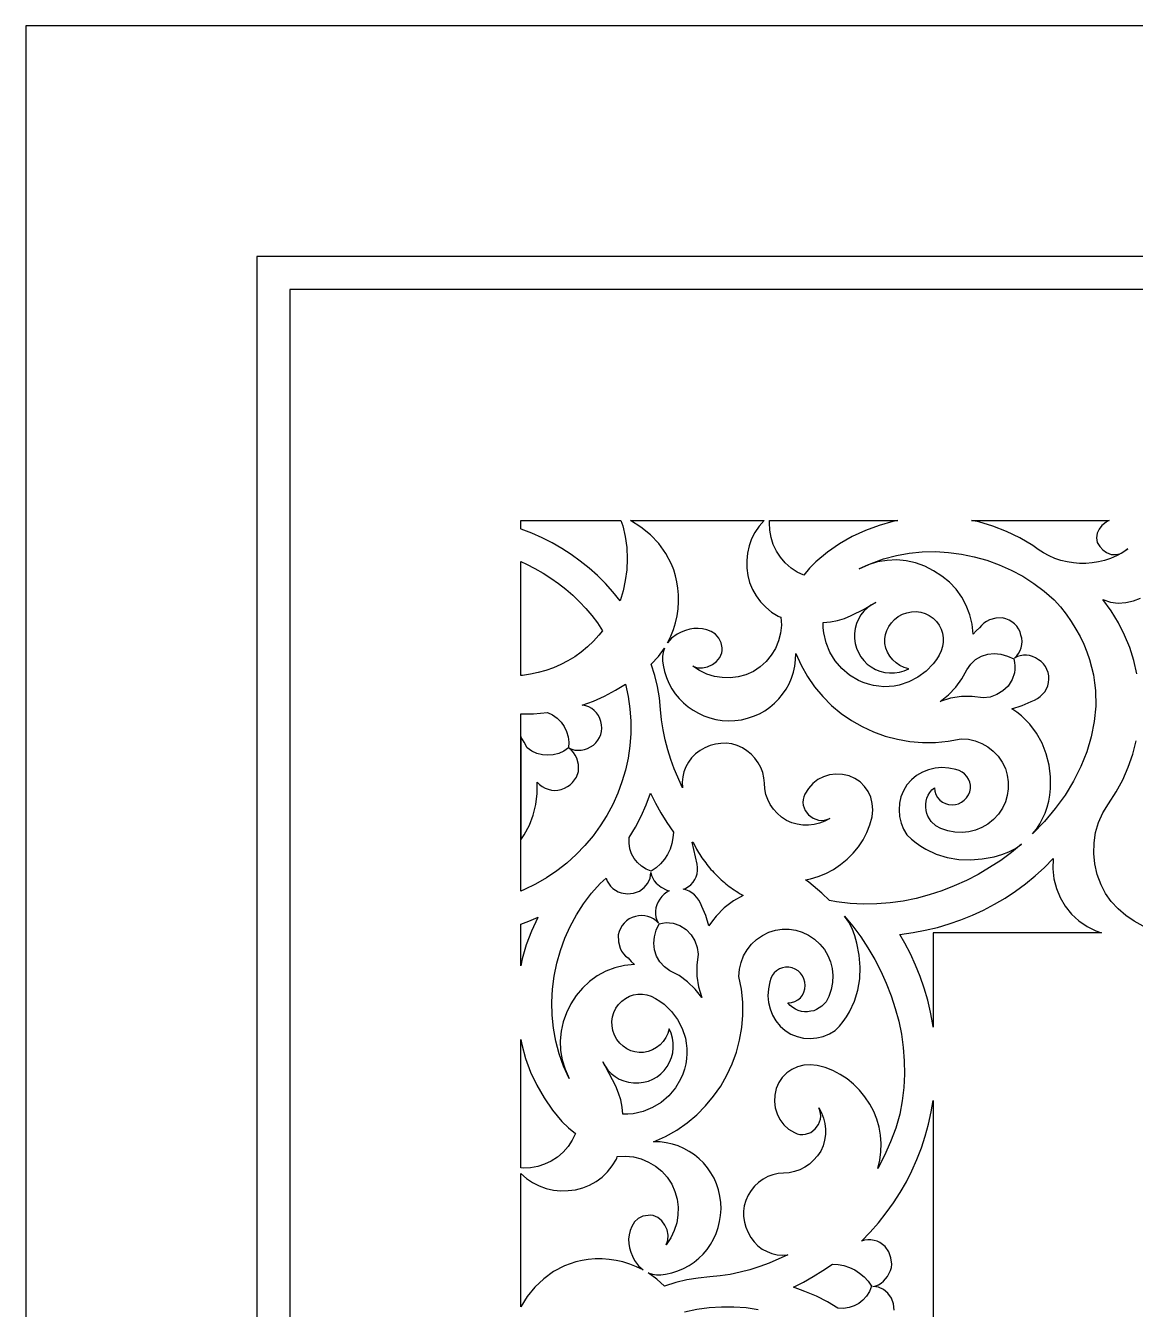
# Model space of a CAD drawing. Extents: x -1830 to 1830, y -1025 to 1025.
# Drawn here: x -1830 to -1158, y 247 to 1025 of the extents above; entities that cross this region are included whole.
import ezdxf

# ---------------------------------------------------------------- set-up
doc = ezdxf.new("R2010")
doc.units = 0
doc.layers.add('LAYER_1', color=18, linetype='CONTINUOUS')

msp = doc.modelspace()

# ---------------------------------------------------------------- linework, layer by layer
at = {"layer": 'LAYER_1'}
for points in [[(-1830, -1025), (1830, -1025), (1830, 1025), (-1830, 1025)], [(-1690, 885), (-1690, -885), (1690, -885), (1690, 885)], [(1670, 865), (-1670, 865), (-1670, -865), (1670, -865)], [(-1469.34, 725), (-1469.31, 725), (-1468.2, 721.78), (-1466.68, 715.23), (-1465.79, 708.55), (-1465.5, 701.83), (-1465.78, 695.17), (-1466.61, 688.64), (-1467.97, 682.35), (-1469.82, 676.38), (-1474.13, 681.72), (-1478.71, 686.8), (-1483.53, 691.62), (-1488.6, 696.17), (-1493.89, 700.43), (-1499.39, 704.41), (-1505.09, 708.1), (-1510.98, 711.49), (-1517.05, 714.57), (-1523.28, 717.34), (-1529.66, 719.79), (-1530, 719.89), (-1530, 725)], [(-1382.52, 725), (-1385.54, 721.57), (-1388.08, 717.81), (-1390.12, 713.8), (-1391.63, 709.58), (-1392.61, 705.2), (-1393.04, 700.72), (-1392.91, 696.19), (-1392.39, 691.71), (-1391.28, 687.38), (-1389.61, 683.24), (-1387.4, 679.34), (-1384.71, 675.72), (-1381.54, 672.43), (-1377.95, 669.52), (-1373.96, 667.03), (-1373.54, 666.75), (-1372.29, 666.48), (-1372.04, 661.54), (-1372.55, 656.67), (-1373.76, 651.97), (-1375.63, 647.49), (-1378.13, 643.33), (-1381.22, 639.55), (-1384.86, 636.23), (-1389, 633.46), (-1393.51, 631.53), (-1398.2, 630.26), (-1403, 629.67), (-1407.82, 629.75), (-1412.58, 630.49), (-1417.22, 631.91), (-1421.65, 634), (-1425.79, 636.76), (-1422.96, 635.75), (-1419.88, 635.63), (-1416.77, 636.3), (-1413.83, 637.65), (-1411.28, 639.58), (-1409.3, 641.98), (-1408.13, 644.74), (-1407.9, 646.23), (-1407.95, 647.77), (-1408.45, 650.94), (-1409.84, 653.75), (-1411.95, 656.05), (-1414.64, 657.67), (-1417.18, 658.71), (-1419.76, 659.34), (-1422.37, 659.6), (-1424.99, 659.51), (-1427.61, 659.08), (-1430.2, 658.34), (-1432.76, 657.32), (-1435.26, 656.02), (-1438.53, 653.67), (-1441.07, 650.85), (-1439.12, 654.81), (-1437.5, 658.88), (-1436.22, 663.03), (-1435.27, 667.23), (-1434.65, 671.47), (-1434.35, 675.71), (-1434.37, 679.92), (-1434.71, 684.08), (-1435.3, 687.85), (-1436.16, 691.52), (-1437.28, 695.09), (-1438.65, 698.54), (-1442.07, 705.07), (-1446.35, 711.04), (-1451.41, 716.4), (-1457.15, 721.07), (-1463.5, 725), (-1463.51, 725)], [(-1304.45, 724.41), (-1312.86, 722.05), (-1321.07, 719), (-1329.05, 715.28), (-1336.75, 710.87), (-1344.11, 705.79), (-1351.11, 700.04), (-1354.94, 696.12), (-1358.35, 691.79), (-1362.46, 693.78), (-1366.16, 696.19), (-1369.66, 699.28), (-1372.63, 702.73), (-1375.06, 706.48), (-1376.95, 710.5), (-1378.3, 714.72), (-1379.09, 719.1), (-1379.31, 723.58), (-1379.21, 725), (-1301.43, 725)], [(-1174.43, 724.56), (-1177.78, 722.05), (-1179.55, 719.8), (-1180.64, 717.24), (-1181, 714.47), (-1180.57, 711.6), (-1179.11, 709.24), (-1177.23, 707.2), (-1174.93, 705.56), (-1172.21, 704.44), (-1169.62, 704.34), (-1166.98, 704.86), (-1165.57, 705.49), (-1168.94, 703.64), (-1172.51, 702.07), (-1176.16, 700.82), (-1179.89, 699.88), (-1183.67, 699.25), (-1187.48, 698.94), (-1191.3, 698.94), (-1195.1, 699.25), (-1198.87, 699.87), (-1202.59, 700.79), (-1206.22, 702.02), (-1209.76, 703.55), (-1213.18, 705.38), (-1216.46, 707.52), (-1219.58, 709.95), (-1227.46, 714.55), (-1235.59, 718.44), (-1243.93, 721.62), (-1252.44, 724.11), (-1256.75, 725), (-1173.49, 725)], [(-1270.79, 705.68), (-1262.91, 704.65), (-1255.13, 703.05), (-1247.48, 700.89), (-1240, 698.18), (-1232.75, 694.94), (-1225.75, 691.19), (-1219.06, 686.92), (-1212.72, 682.17), (-1206.76, 676.93), (-1202.96, 672.58), (-1199.49, 668.16), (-1196.35, 663.69), (-1193.53, 659.17), (-1191.02, 654.61), (-1188.82, 650.01), (-1186.92, 645.38), (-1185.32, 640.72), (-1184, 636.04), (-1182.97, 631.35), (-1182.22, 626.65), (-1181.74, 621.94), (-1181.57, 612.52), (-1182.41, 603.16), (-1184.22, 593.88), (-1186.94, 584.74), (-1190.53, 575.78), (-1194.94, 567.03), (-1200.12, 558.55), (-1206.02, 550.37), (-1212.59, 542.55), (-1219.78, 535.12), (-1217.52, 537.98), (-1215.5, 541.03), (-1213.74, 544.25), (-1212.24, 547.63), (-1211.01, 551.16), (-1210.05, 554.82), (-1209.38, 558.59), (-1208.99, 562.48), (-1208.98, 569.68), (-1209.81, 576.73), (-1211.48, 583.54), (-1213.99, 590.02), (-1217.34, 596.08), (-1221.53, 601.64), (-1226.55, 606.61), (-1229.37, 608.85), (-1232.4, 610.9), (-1226.13, 612.89), (-1220.7, 615.3), (-1218.69, 616.05), (-1216.85, 617.03), (-1215.19, 618.23), (-1213.73, 619.64), (-1212.48, 621.22), (-1211.45, 622.96), (-1210.65, 624.85), (-1210.11, 626.86), (-1209.87, 628.92), (-1209.97, 630.94), (-1210.38, 632.9), (-1211.08, 634.77), (-1212.04, 636.5), (-1213.24, 638.08), (-1214.65, 639.46), (-1216.24, 640.61), (-1217.96, 641.72), (-1219.76, 642.55), (-1221.62, 643.1), (-1223.5, 643.37), (-1225.38, 643.36), (-1227.24, 643.06), (-1229.04, 642.47), (-1230.76, 641.58), (-1229.41, 642.93), (-1228.27, 644.45), (-1227.36, 646.12), (-1226.71, 647.91), (-1226.31, 649.77), (-1226.19, 651.68), (-1226.36, 653.59), (-1226.83, 655.47), (-1227.4, 657.46), (-1228.25, 659.27), (-1229.37, 660.91), (-1230.73, 662.35), (-1232.29, 663.59), (-1234.04, 664.6), (-1235.94, 665.39), (-1237.97, 665.93), (-1242.11, 665.83), (-1245.98, 664.76), (-1247.74, 663.87), (-1249.34, 662.75), (-1250.74, 661.42), (-1251.91, 659.87), (-1254.07, 658.15), (-1255.81, 656.02), (-1256.43, 662.1), (-1257.83, 667.92), (-1259.96, 673.43), (-1262.77, 678.58), (-1266.21, 683.32), (-1270.23, 687.59), (-1274.76, 691.35), (-1279.77, 694.54), (-1285.12, 697.27), (-1290.67, 699.28), (-1296.36, 700.55), (-1302.13, 701.07), (-1307.94, 700.85), (-1313.71, 699.88), (-1319.39, 698.14), (-1324.91, 695.64), (-1317.59, 699.02), (-1310.05, 701.72), (-1302.36, 703.77), (-1294.54, 705.18), (-1286.65, 705.95), (-1278.71, 706.12)], [(-1164.45, 705.99), (-1165.57, 705.49), (-1165.49, 705.53), (-1162.18, 707.75)], [(-1526.4, 698.5), (-1521.35, 695.96), (-1516.44, 693.17), (-1511.69, 690.14), (-1507.09, 686.88), (-1502.67, 683.39), (-1498.44, 679.69), (-1494.4, 675.78), (-1490.57, 671.67), (-1486.95, 667.37), (-1483.56, 662.88), (-1480.41, 658.22), (-1482.64, 655.47), (-1485.99, 651.79), (-1489.56, 648.39), (-1493.34, 645.26), (-1497.3, 642.43), (-1501.43, 639.89), (-1505.72, 637.64), (-1510.14, 635.71), (-1514.68, 634.08), (-1519.33, 632.77), (-1524.06, 631.78), (-1528.87, 631.12), (-1530, 631.04), (-1530, 659.27), (-1530, 700.08)], [(-1319.86, 672.13), (-1321.98, 670.09), (-1323.8, 667.78), (-1325.31, 665.25), (-1326.48, 662.51), (-1327.29, 659.61), (-1327.7, 656.57), (-1327.7, 653.51), (-1327.31, 650.53), (-1326.54, 647.66), (-1325.4, 644.95), (-1323.93, 642.41), (-1322.14, 640.09), (-1320.04, 638.01), (-1317.67, 636.21), (-1315.06, 634.74), (-1312.3, 633.64), (-1309.41, 632.91), (-1306.45, 632.57), (-1303.47, 632.61), (-1300.51, 633.04), (-1297.61, 633.87), (-1294.82, 635.11), (-1297.64, 635.93), (-1300.22, 637.13), (-1302.54, 638.68), (-1304.57, 640.55), (-1306.29, 642.69), (-1307.67, 645.09), (-1308.69, 647.71), (-1309.31, 650.52), (-1309.31, 653.19), (-1308.91, 655.82), (-1308.11, 658.36), (-1306.94, 660.77), (-1305.4, 662.99), (-1303.51, 664.99), (-1301.28, 666.72), (-1298.72, 668.13), (-1295.96, 669.13), (-1293.15, 669.68), (-1290.33, 669.78), (-1287.57, 669.43), (-1284.92, 668.65), (-1282.42, 667.43), (-1280.13, 665.79), (-1278.1, 663.73), (-1276.43, 661.54), (-1275.17, 659.15), (-1274.34, 656.61), (-1273.92, 653.96), (-1273.92, 651.26), (-1274.34, 648.56), (-1275.17, 645.91), (-1276.43, 643.36), (-1278.1, 640.66), (-1279.99, 638.14), (-1284.31, 633.65), (-1289.27, 629.96), (-1294.75, 627.13), (-1300.62, 625.23), (-1303.66, 624.65), (-1306.76, 624.33), (-1309.89, 624.27), (-1313.04, 624.48), (-1316.2, 624.98), (-1319.34, 625.76), (-1322.41, 626.81), (-1325.34, 628.09), (-1330.74, 631.29), (-1335.48, 635.27), (-1339.47, 639.93), (-1342.66, 645.14), (-1344.97, 650.83), (-1346.32, 656.87), (-1346.62, 660), (-1346.65, 663.17), (-1342.29, 663.49), (-1338, 664.37), (-1333.81, 665.7), (-1329.72, 667.37), (-1321.96, 671.3), (-1317.8, 673.64)], [(-1317.8, 673.64), (-1317.49, 673.87), (-1314.88, 675.28)], [(-1443.66, 645.23), (-1444.06, 642.66), (-1444.05, 640.01), (-1443.62, 637.31), (-1442.82, 633.47), (-1441.66, 629.8), (-1440.18, 626.31), (-1438.4, 623.01), (-1436.32, 619.93), (-1433.98, 617.07), (-1431.39, 614.44), (-1428.58, 612.07), (-1425.55, 609.96), (-1422.33, 608.13), (-1418.95, 606.59), (-1415.41, 605.35), (-1411.74, 604.44), (-1407.96, 603.86), (-1404.09, 603.62), (-1400.15, 603.75), (-1396.24, 604.25), (-1392.47, 605.11), (-1388.85, 606.33), (-1385.39, 607.86), (-1382.12, 609.71), (-1379.06, 611.84), (-1376.22, 614.24), (-1373.61, 616.88), (-1371.26, 619.75), (-1369.18, 622.83), (-1367.39, 626.09), (-1365.9, 629.51), (-1364.74, 633.08), (-1363.92, 636.78), (-1363.46, 640.58), (-1363.37, 644.47), (-1360.13, 637.25), (-1356.29, 630.46), (-1351.9, 624.13), (-1346.99, 618.28), (-1341.61, 612.92), (-1335.79, 608.08), (-1329.59, 603.77), (-1323.03, 600.03), (-1316.17, 596.87), (-1309.05, 594.31), (-1301.7, 592.37), (-1294.17, 591.07), (-1286.49, 590.44), (-1278.72, 590.49), (-1270.9, 591.25), (-1263.05, 592.74), (-1258.73, 592.41), (-1254.56, 591.45), (-1250.62, 589.9), (-1246.96, 587.79), (-1243.64, 585.16), (-1240.72, 582.06), (-1238.25, 578.52), (-1236.3, 574.58), (-1235.13, 570.6), (-1234.53, 566.52), (-1234.53, 562.41), (-1235.12, 558.35), (-1236.31, 554.39), (-1238.1, 550.59), (-1240.51, 547.03), (-1243.55, 543.77), (-1246.85, 540.98), (-1250.47, 538.81), (-1254.33, 537.24), (-1258.38, 536.27), (-1262.57, 535.9), (-1266.82, 536.11), (-1271.09, 536.9), (-1275.31, 538.27), (-1278.51, 539.99), (-1281.23, 542.53), (-1283.23, 545.69), (-1283.87, 547.44), (-1284.23, 549.27), (-1284.52, 551.15), (-1284.54, 553.04), (-1284.31, 554.93), (-1283.81, 556.77), (-1283.05, 558.53), (-1282.04, 560.18), (-1280.76, 561.69), (-1279.22, 563.03), (-1278.99, 560.84), (-1278.34, 558.84), (-1277.33, 557.06), (-1276.01, 555.53), (-1274.43, 554.28), (-1272.63, 553.35), (-1270.68, 552.77), (-1268.62, 552.57), (-1266.57, 552.77), (-1264.61, 553.34), (-1262.8, 554.25), (-1261.17, 555.46), (-1259.78, 556.92), (-1258.67, 558.61), (-1257.89, 560.47), (-1257.48, 562.48), (-1257.47, 564.51), (-1257.85, 566.45), (-1258.59, 568.26), (-1259.64, 569.9), (-1260.98, 571.34), (-1262.57, 572.54), (-1264.39, 573.45), (-1266.4, 574.03), (-1270.59, 574.94), (-1274.77, 575.2), (-1278.88, 574.84), (-1282.84, 573.89), (-1286.59, 572.38), (-1290.06, 570.32), (-1293.2, 567.74), (-1295.93, 564.68), (-1298.11, 561.21), (-1299.62, 557.47), (-1300.49, 553.55), (-1300.74, 549.55), (-1300.39, 545.54), (-1299.46, 541.62), (-1297.97, 537.88), (-1295.93, 534.41), (-1293.26, 531.86), (-1290.45, 529.55), (-1287.54, 527.48), (-1284.51, 525.66), (-1278.17, 522.72), (-1271.51, 520.7), (-1264.59, 519.57), (-1257.49, 519.3), (-1250.26, 519.85), (-1242.99, 521.21), (-1238.4, 522.52), (-1234.15, 524.19), (-1230.19, 526.25), (-1226.5, 528.74), (-1232.67, 523.71), (-1239.11, 518.98), (-1245.82, 514.57), (-1252.76, 510.5), (-1259.91, 506.79), (-1267.26, 503.46), (-1274.78, 500.53), (-1282.46, 498.01), (-1290.26, 495.94), (-1298.17, 494.32), (-1306.16, 493.18), (-1314.22, 492.54), (-1322.32, 492.42), (-1330.44, 492.83), (-1338.55, 493.8), (-1342.91, 494.63), (-1347.55, 499.13), (-1355.37, 505.7), (-1357.51, 507.24), (-1354.48, 507.78), (-1349.67, 509.17), (-1345.01, 511.08), (-1340.52, 513.5), (-1336.11, 516.39), (-1332.08, 519.65), (-1328.46, 523.26), (-1325.26, 527.19), (-1322.51, 531.4), (-1320.22, 535.87), (-1318.41, 540.55), (-1317.11, 545.42), (-1316.66, 549.51), (-1316.93, 553.48), (-1317.89, 557.24), (-1319.47, 560.72), (-1321.63, 563.83), (-1324.31, 566.5), (-1327.47, 568.64), (-1331.05, 570.18), (-1335.02, 571.08), (-1338.98, 571.28), (-1342.83, 570.8), (-1346.5, 569.66), (-1349.91, 567.9), (-1352.99, 565.55), (-1355.64, 562.63), (-1357.8, 559.18), (-1358.48, 557.5), (-1358.86, 555.8), (-1358.95, 554.11), (-1358.77, 552.43), (-1357.64, 549.27), (-1355.57, 546.52), (-1352.78, 544.47), (-1349.58, 543.36), (-1347.88, 543.18), (-1346.16, 543.27), (-1344.44, 543.65), (-1342.75, 544.32), (-1345.77, 542.67), (-1348.96, 541.44), (-1352.26, 540.63), (-1355.64, 540.26), (-1359.04, 540.33), (-1362.42, 540.84), (-1365.74, 541.8), (-1368.94, 543.22), (-1371.92, 545.23), (-1374.56, 547.52), (-1376.85, 550.07), (-1378.77, 552.85), (-1380.29, 555.83), (-1381.4, 559), (-1382.09, 562.33), (-1382.32, 565.78), (-1382.57, 569.05), (-1383.31, 572.23), (-1384.49, 575.28), (-1386.08, 578.16), (-1388.03, 580.83), (-1390.31, 583.27), (-1392.88, 585.41), (-1395.69, 587.24), (-1398.88, 588.63), (-1402.13, 589.53), (-1405.42, 589.96), (-1408.72, 589.92), (-1411.99, 589.45), (-1415.21, 588.55), (-1418.33, 587.26), (-1421.33, 585.59), (-1424.07, 583.56), (-1426.43, 581.21), (-1428.4, 578.59), (-1429.97, 575.75), (-1431.12, 572.73), (-1431.83, 569.57), (-1432.1, 566.32), (-1431.92, 563.03), (-1436.91, 574.37), (-1439.04, 580.18), (-1440.91, 586.07), (-1442.48, 592.04), (-1443.75, 598.08), (-1444.7, 604.19), (-1445.29, 610.35), (-1445.93, 617.51), (-1447.04, 624.31), (-1448.67, 631.01), (-1450.87, 637.86), (-1446.55, 642.54), (-1442.85, 647.69)], [(-1239.05, 643.95), (-1235.08, 642.85), (-1231.22, 641.1), (-1230.72, 639.01), (-1230.5, 636.9), (-1230.53, 634.78), (-1230.83, 632.67), (-1232.22, 628.54), (-1234.63, 624.66), (-1237.84, 621.68), (-1241.53, 619.43), (-1245.52, 618), (-1249.68, 617.5), (-1256.36, 618.32), (-1262.98, 618.26), (-1269.5, 617.27), (-1275.87, 615.3), (-1270.76, 619.32), (-1266.33, 623.9), (-1262.63, 629), (-1259.71, 634.56), (-1257.31, 637.96), (-1254.34, 640.68), (-1250.85, 642.69), (-1246.89, 643.92), (-1243.03, 644.33)], [(-1464.87, 618.3), (-1463.82, 610.81), (-1463.32, 603.3), (-1463.35, 595.82), (-1463.9, 588.38), (-1464.97, 581.01), (-1466.55, 573.74), (-1468.63, 566.6), (-1471.2, 559.62), (-1474.25, 552.81), (-1477.77, 546.22), (-1481.76, 539.86), (-1486.19, 533.77), (-1491.08, 527.97), (-1496.4, 522.49), (-1502.14, 517.35), (-1508.15, 512.63), (-1514.43, 508.36), (-1520.98, 504.55), (-1527.74, 501.22), (-1530, 500.29), (-1530, 531.49), (-1530, 551.71), (-1530, 562.06), (-1530, 531.49), (-1527.93, 534.4), (-1524.78, 540.26), (-1522.4, 546.45), (-1520.79, 552.91), (-1519.97, 559.56), (-1519.98, 566.33), (-1518.6, 564.97), (-1517.01, 563.78), (-1515.24, 562.81), (-1513.36, 562.06), (-1511.39, 561.58), (-1509.4, 561.38), (-1507.41, 561.48), (-1505.49, 561.93), (-1503.48, 562.67), (-1501.64, 563.65), (-1499.98, 564.83), (-1498.52, 566.19), (-1496.24, 569.35), (-1494.9, 572.93), (-1494.99, 577.02), (-1496.08, 580.91), (-1496.98, 582.71), (-1498.11, 584.38), (-1499.46, 585.9), (-1501.03, 587.24), (-1503.89, 585.25), (-1506.98, 583.83), (-1510.24, 582.98), (-1513.57, 582.7), (-1516.9, 582.98), (-1520.15, 583.83), (-1523.25, 585.25), (-1526.11, 587.24), (-1527.91, 590.67), (-1529.96, 593.93), (-1530, 593.98), (-1530, 562.06), (-1530, 607.74), (-1522.2, 607.86), (-1513.85, 608.7), (-1510.69, 607.19), (-1507.92, 605.19), (-1505.58, 602.78), (-1503.67, 600.03), (-1502.24, 597.03), (-1501.31, 593.84), (-1500.89, 590.55), (-1501.03, 587.24), (-1499.12, 586.38), (-1497.19, 585.87), (-1495.24, 585.68), (-1493.29, 585.79), (-1491.38, 586.19), (-1489.51, 586.85), (-1485.98, 588.89), (-1484.44, 590.23), (-1483.17, 591.74), (-1482.17, 593.42), (-1481.45, 595.22), (-1481.02, 597.12), (-1480.88, 599.1), (-1481.05, 601.14), (-1481.52, 603.2), (-1482.09, 605.02), (-1482.95, 606.76), (-1484.07, 608.36), (-1485.42, 609.8), (-1486.99, 611.03), (-1488.73, 612.02), (-1490.63, 612.72), (-1492.67, 613.1), (-1485.91, 615.54), (-1479.15, 618.6), (-1472.6, 622.08), (-1466.47, 625.76)], [(-1448.39, 553.63), (-1445.09, 547.69), (-1441.47, 541.85), (-1437.49, 536.06), (-1437.72, 532.56), (-1438.41, 529.12), (-1439.52, 525.77), (-1441.05, 522.58), (-1442.96, 519.6), (-1445.25, 516.87), (-1447.89, 514.46), (-1450.87, 512.4), (-1454.05, 513.68), (-1456.88, 515.43), (-1459.31, 517.59), (-1461.32, 520.11), (-1462.85, 522.93), (-1463.88, 526.02), (-1464.35, 529.31), (-1464.24, 532.76), (-1460.36, 539.14), (-1457, 545.83), (-1454.06, 552.73), (-1451.43, 559.73)], [(-1423.52, 525.83), (-1422.88, 524.74), (-1422.22, 523.65), (-1421.55, 522.58), (-1420.86, 521.52), (-1420.15, 520.48), (-1419.42, 519.44), (-1418.67, 518.42), (-1417.91, 517.42), (-1417.14, 516.42), (-1416.34, 515.44), (-1415.53, 514.47), (-1414.71, 513.52), (-1413.87, 512.58), (-1413.01, 511.65), (-1412.14, 510.74), (-1411.25, 509.85), (-1410.35, 508.96), (-1409.44, 508.1), (-1408.5, 507.25), (-1407.56, 506.41), (-1406.6, 505.59), (-1405.63, 504.79), (-1404.64, 504), (-1403.64, 503.22), (-1402.62, 502.47), (-1401.59, 501.73), (-1400.55, 501.01), (-1399.5, 500.3), (-1398.43, 499.61), (-1397.35, 498.94), (-1396.26, 498.28), (-1395.15, 497.65), (-1401.08, 494.38), (-1406.64, 490.19), (-1411.61, 485.17), (-1413.85, 482.35), (-1415.9, 479.31), (-1417.89, 485.58), (-1420.3, 491.02), (-1421.05, 493.03), (-1422.03, 494.87), (-1423.23, 496.52), (-1424.64, 497.99), (-1426.22, 499.24), (-1427.96, 500.27), (-1429.85, 501.06), (-1431.46, 501.5), (-1430.11, 502.01), (-1426.9, 504.15), (-1425.57, 505.67), (-1424.5, 507.31), (-1423.69, 509.06), (-1423.14, 510.89), (-1422.85, 512.77), (-1422.83, 514.67), (-1423.06, 516.58), (-1426.17, 529.99), (-1425.52, 530)], [(-1207.51, 513.93), (-1206.84, 507.85), (-1205.35, 501.97), (-1203.07, 496.38), (-1200.03, 491.17), (-1196.27, 486.45), (-1191.81, 482.3), (-1186.7, 478.84), (-1181.53, 476.2), (-1178.05, 475), (-1280, 475), (-1280, 417.94), (-1280.21, 419.48), (-1281.58, 426.88), (-1283.32, 434.19), (-1285.42, 441.4), (-1287.87, 448.48), (-1290.68, 455.42), (-1293.83, 462.21), (-1297.32, 468.84), (-1300.35, 473.95), (-1292.24, 475.21), (-1284.83, 476.58), (-1277.52, 478.32), (-1270.32, 480.42), (-1263.24, 482.87), (-1256.3, 485.68), (-1249.5, 488.83), (-1242.87, 492.32), (-1236.42, 496.15), (-1230.16, 500.3), (-1224.11, 504.78), (-1218.27, 509.58), (-1212.67, 514.69), (-1207.32, 520.11)], [(-1450.68, 509.76), (-1450.01, 508.1), (-1449.07, 506.57), (-1447.89, 505.17), (-1444.94, 502.75), (-1441.39, 500.85), (-1440, 500.5), (-1441.5, 499.67), (-1443.08, 498.47), (-1444.46, 497.07), (-1445.61, 495.48), (-1446.72, 493.76), (-1447.55, 491.95), (-1448.1, 490.1), (-1448.37, 488.21), (-1448.36, 486.33), (-1448.06, 484.48), (-1447.47, 482.67), (-1446.58, 480.95), (-1447.93, 482.31), (-1449.45, 483.45), (-1451.12, 484.35), (-1452.91, 485.01), (-1454.77, 485.41), (-1456.68, 485.53), (-1458.59, 485.36), (-1460.47, 484.89), (-1462.46, 484.32), (-1464.27, 483.46), (-1465.91, 482.34), (-1467.35, 480.99), (-1468.59, 479.42), (-1469.6, 477.68), (-1470.39, 475.77), (-1470.93, 473.74), (-1470.83, 469.61), (-1469.76, 465.73), (-1468.87, 463.97), (-1467.75, 462.38), (-1466.42, 460.98), (-1464.87, 459.81), (-1463.15, 457.65), (-1461.02, 455.91), (-1467.1, 455.29), (-1472.92, 453.89), (-1478.43, 451.75), (-1483.58, 448.94), (-1488.32, 445.5), (-1492.59, 441.49), (-1496.35, 436.95), (-1499.54, 431.94), (-1502.27, 426.6), (-1504.28, 421.05), (-1505.55, 415.36), (-1506.07, 409.58), (-1505.85, 403.78), (-1504.88, 398.01), (-1503.14, 392.33), (-1500.64, 386.8), (-1504.02, 394.13), (-1506.72, 401.66), (-1508.77, 409.36), (-1510.18, 417.17), (-1510.95, 425.07), (-1511.12, 433), (-1510.68, 440.93), (-1509.65, 448.8), (-1508.05, 456.59), (-1505.89, 464.24), (-1503.18, 471.71), (-1499.94, 478.97), (-1496.19, 485.96), (-1491.92, 492.65), (-1487.17, 499), (-1481.93, 504.95), (-1478.27, 508.15), (-1477.62, 506.35), (-1475.53, 503.29), (-1474.17, 501.98), (-1472.6, 500.85), (-1470.88, 499.94), (-1469.09, 499.29), (-1465.36, 498.71), (-1461.63, 499.07), (-1458.11, 500.3), (-1455.13, 502.52), (-1452.91, 505.1), (-1451.53, 508.09), (-1451.05, 511.55)], [(-1519.55, 484.26), (-1523.44, 476.13), (-1526.62, 467.78), (-1529.11, 459.28), (-1530, 454.97), (-1530, 478), (-1530, 480.31), (-1525.04, 482.16), (-1519.45, 484.56), (-1519.33, 484.62)], [(-1328.71, 479.05), (-1323.98, 472.6), (-1319.57, 465.9), (-1315.5, 458.96), (-1311.79, 451.8), (-1308.46, 444.45), (-1305.53, 436.93), (-1303.01, 429.26), (-1300.94, 421.46), (-1299.32, 413.55), (-1298.18, 405.56), (-1297.54, 397.5), (-1297.42, 389.4), (-1297.83, 381.28), (-1298.8, 373.16), (-1300.34, 365.06), (-1302.7, 356.67), (-1305.83, 348.23), (-1309.52, 340), (-1313.55, 332.18), (-1312.36, 337.22), (-1311.69, 342.28), (-1311.54, 347.32), (-1311.9, 352.32), (-1312.78, 357.24), (-1314.17, 362.04), (-1316.08, 366.71), (-1318.5, 371.19), (-1321.39, 375.61), (-1324.65, 379.63), (-1328.26, 383.25), (-1332.19, 386.45), (-1336.4, 389.2), (-1340.87, 391.49), (-1345.55, 393.3), (-1350.42, 394.6), (-1354.51, 395.06), (-1358.48, 394.78), (-1362.24, 393.83), (-1365.72, 392.24), (-1368.83, 390.09), (-1371.5, 387.4), (-1373.64, 384.25), (-1375.18, 380.67), (-1376.08, 376.69), (-1376.28, 372.74), (-1375.8, 368.89), (-1374.66, 365.21), (-1372.9, 361.8), (-1370.55, 358.73), (-1367.63, 356.08), (-1364.18, 353.92), (-1362.5, 353.24), (-1360.8, 352.86), (-1359.11, 352.76), (-1357.43, 352.94), (-1354.27, 354.08), (-1351.52, 356.15), (-1349.47, 358.93), (-1348.36, 362.14), (-1348.18, 363.83), (-1348.27, 365.55), (-1348.65, 367.27), (-1349.32, 368.97), (-1347.67, 365.94), (-1346.44, 362.76), (-1345.63, 359.45), (-1345.26, 356.08), (-1345.33, 352.68), (-1345.84, 349.29), (-1346.8, 345.98), (-1348.22, 342.77), (-1350.23, 339.8), (-1352.52, 337.16), (-1355.07, 334.87), (-1357.85, 332.95), (-1360.83, 331.42), (-1364, 330.31), (-1367.33, 329.63), (-1370.78, 329.4), (-1374.05, 329.14), (-1377.23, 328.4), (-1380.28, 327.22), (-1383.16, 325.63), (-1385.83, 323.68), (-1388.27, 321.4), (-1390.41, 318.84), (-1392.24, 316.02), (-1393.63, 312.84), (-1394.53, 309.59), (-1394.96, 306.29), (-1394.92, 302.99), (-1394.45, 299.72), (-1393.55, 296.51), (-1392.26, 293.38), (-1390.59, 290.38), (-1388.56, 287.64), (-1386.21, 285.28), (-1383.59, 283.31), (-1380.75, 281.75), (-1377.73, 280.6), (-1374.57, 279.88), (-1371.32, 279.61), (-1368.03, 279.79), (-1379.37, 274.81), (-1385.18, 272.67), (-1391.07, 270.81), (-1397.04, 269.23), (-1403.08, 267.96), (-1409.19, 267.02), (-1415.35, 266.42), (-1422.51, 265.78), (-1429.31, 264.68), (-1436.01, 263.05), (-1442.86, 260.85), (-1447.54, 265.17), (-1452.69, 268.87), (-1450.23, 268.06), (-1447.66, 267.65), (-1445.01, 267.66), (-1442.31, 268.09), (-1438.47, 268.9), (-1434.8, 270.05), (-1431.31, 271.53), (-1428.01, 273.32), (-1424.93, 275.39), (-1422.07, 277.73), (-1419.44, 280.32), (-1417.07, 283.14), (-1414.96, 286.17), (-1413.13, 289.38), (-1411.59, 292.77), (-1410.35, 296.31), (-1409.44, 299.97), (-1408.86, 303.75), (-1408.62, 307.62), (-1408.75, 311.56), (-1409.25, 315.47), (-1410.11, 319.25), (-1411.33, 322.87), (-1412.86, 326.32), (-1414.71, 329.59), (-1416.84, 332.65), (-1419.24, 335.5), (-1421.88, 338.1), (-1424.75, 340.46), (-1427.83, 342.54), (-1431.09, 344.33), (-1434.51, 345.81), (-1438.08, 346.97), (-1441.78, 347.79), (-1445.58, 348.26), (-1449.47, 348.35), (-1442.25, 351.58), (-1435.46, 355.42), (-1429.13, 359.82), (-1423.28, 364.73), (-1417.92, 370.11), (-1413.08, 375.92), (-1408.77, 382.13), (-1405.03, 388.68), (-1401.87, 395.54), (-1399.31, 402.67), (-1397.37, 410.02), (-1396.07, 417.55), (-1395.44, 425.22), (-1395.49, 432.99), (-1396.25, 440.82), (-1397.74, 448.66), (-1397.41, 452.99), (-1396.45, 457.15), (-1394.9, 461.09), (-1392.79, 464.76), (-1390.16, 468.08), (-1387.06, 471), (-1383.52, 473.46), (-1379.58, 475.41), (-1375.6, 476.59), (-1371.52, 477.18), (-1367.41, 477.19), (-1363.35, 476.6), (-1359.39, 475.41), (-1355.59, 473.61), (-1352.03, 471.2), (-1348.77, 468.17), (-1345.98, 464.86), (-1343.81, 461.25), (-1342.24, 457.38), (-1341.27, 453.33), (-1340.9, 449.15), (-1341.11, 444.89), (-1341.9, 440.62), (-1343.27, 436.4), (-1344.99, 433.21), (-1347.53, 430.48), (-1350.69, 428.49), (-1352.44, 427.84), (-1354.27, 427.48), (-1356.15, 427.2), (-1358.04, 427.17), (-1359.93, 427.41), (-1361.77, 427.9), (-1363.53, 428.66), (-1365.18, 429.68), (-1366.69, 430.96), (-1368.03, 432.5), (-1365.84, 432.73), (-1363.84, 433.37), (-1362.06, 434.38), (-1360.53, 435.7), (-1359.28, 437.29), (-1358.35, 439.08), (-1357.77, 441.03), (-1357.57, 443.09), (-1357.77, 445.15), (-1358.34, 447.1), (-1359.25, 448.92), (-1360.46, 450.54), (-1361.92, 451.93), (-1363.61, 453.04), (-1365.47, 453.83), (-1367.48, 454.24), (-1369.51, 454.24), (-1371.45, 453.86), (-1373.26, 453.13), (-1374.9, 452.08), (-1376.34, 450.74), (-1377.54, 449.14), (-1378.45, 447.32), (-1379.03, 445.32), (-1379.94, 441.12), (-1380.2, 436.94), (-1379.84, 432.84), (-1378.89, 428.88), (-1377.38, 425.13), (-1375.32, 421.65), (-1372.74, 418.51), (-1369.68, 415.78), (-1366.21, 413.61), (-1362.47, 412.1), (-1358.55, 411.23), (-1354.55, 410.97), (-1350.54, 411.32), (-1346.62, 412.25), (-1342.88, 413.75), (-1339.41, 415.78), (-1336.86, 418.46), (-1334.55, 421.26), (-1332.48, 424.18), (-1330.66, 427.2), (-1327.72, 433.54), (-1325.7, 440.2), (-1324.57, 447.12), (-1324.3, 454.23), (-1324.85, 461.45), (-1326.21, 468.73), (-1327.52, 473.31), (-1329.19, 477.57), (-1331.25, 481.52), (-1333.74, 485.21)], [(-1439.78, 481.18), (-1437.67, 480.88), (-1433.54, 479.5), (-1429.66, 477.09), (-1426.68, 473.87), (-1424.43, 470.19), (-1423, 466.19), (-1422.5, 462.04), (-1423.32, 455.36), (-1423.26, 448.73), (-1422.27, 442.21), (-1420.3, 435.84), (-1424.32, 440.96), (-1428.9, 445.39), (-1434, 449.09), (-1439.56, 452.01), (-1442.96, 454.4), (-1445.68, 457.37), (-1447.69, 460.86), (-1448.92, 464.83), (-1449.33, 468.68), (-1448.95, 472.66), (-1447.85, 476.64), (-1446.1, 480.5), (-1444.01, 480.99), (-1441.9, 481.22)], [(-1453.56, 437.38), (-1450.91, 436.54), (-1448.36, 435.29), (-1445.66, 433.61), (-1443.14, 431.73), (-1438.65, 427.41), (-1434.96, 422.44), (-1432.13, 416.96), (-1430.23, 411.09), (-1429.65, 408.05), (-1429.33, 404.96), (-1429.27, 401.83), (-1429.48, 398.67), (-1429.98, 395.52), (-1430.76, 392.37), (-1431.81, 389.3), (-1433.09, 386.38), (-1436.29, 380.97), (-1440.27, 376.24), (-1444.93, 372.24), (-1450.14, 369.05), (-1455.83, 366.75), (-1461.87, 365.39), (-1465, 365.1), (-1468.17, 365.06), (-1468.49, 369.42), (-1469.37, 373.71), (-1470.7, 377.91), (-1472.37, 381.99), (-1476.3, 389.75), (-1478.64, 393.91), (-1477.13, 391.85), (-1475.09, 389.74), (-1472.78, 387.91), (-1470.25, 386.4), (-1467.51, 385.23), (-1464.61, 384.43), (-1461.57, 384.01), (-1458.51, 384.01), (-1455.53, 384.41), (-1452.66, 385.18), (-1449.95, 386.31), (-1447.41, 387.79), (-1445.09, 389.58), (-1443.01, 391.67), (-1441.21, 394.05), (-1439.74, 396.65), (-1438.64, 399.42), (-1437.91, 402.3), (-1437.57, 405.26), (-1437.61, 408.25), (-1438.04, 411.21), (-1438.87, 414.11), (-1440.11, 416.9), (-1440.93, 414.08), (-1442.13, 411.5), (-1443.68, 409.18), (-1445.55, 407.14), (-1447.69, 405.42), (-1450.09, 404.04), (-1452.71, 403.03), (-1455.52, 402.4), (-1458.19, 402.4), (-1460.82, 402.81), (-1463.36, 403.6), (-1465.77, 404.77), (-1467.99, 406.31), (-1469.99, 408.2), (-1471.72, 410.44), (-1473.13, 412.99), (-1474.13, 415.75), (-1474.68, 418.57), (-1474.78, 421.38), (-1474.43, 424.14), (-1473.65, 426.8), (-1472.43, 429.3), (-1470.79, 431.59), (-1468.73, 433.61), (-1466.54, 435.29), (-1464.15, 436.54), (-1461.61, 437.38), (-1458.96, 437.79), (-1456.26, 437.79)], [(-1529.41, 407.27), (-1527.05, 398.86), (-1524, 390.64), (-1520.28, 382.66), (-1515.87, 374.97), (-1510.79, 367.6), (-1505.04, 360.61), (-1501.12, 356.77), (-1496.79, 353.36), (-1498.78, 349.25), (-1501.19, 345.56), (-1504.28, 342.06), (-1507.73, 339.09), (-1511.48, 336.65), (-1515.5, 334.76), (-1519.72, 333.42), (-1524.1, 332.63), (-1528.58, 332.4), (-1530, 332.51), (-1530, 410.29)], [(-1478.64, 393.91), (-1478.87, 394.22), (-1480.28, 396.83)], [(-1461.67, 339.17), (-1456.97, 337.96), (-1452.49, 336.08), (-1448.33, 333.58), (-1444.55, 330.49), (-1441.23, 326.86), (-1438.46, 322.71), (-1436.53, 318.2), (-1435.26, 313.51), (-1434.67, 308.72), (-1434.75, 303.9), (-1435.49, 299.13), (-1436.91, 294.49), (-1439, 290.07), (-1441.76, 285.93), (-1440.75, 288.76), (-1440.63, 291.84), (-1441.3, 294.95), (-1442.65, 297.88), (-1444.58, 300.44), (-1446.98, 302.41), (-1449.74, 303.59), (-1451.23, 303.81), (-1452.77, 303.76), (-1455.94, 303.26), (-1458.75, 301.88), (-1461.05, 299.76), (-1462.67, 297.07), (-1463.71, 294.54), (-1464.34, 291.95), (-1464.6, 289.34), (-1464.51, 286.72), (-1464.08, 284.11), (-1463.34, 281.51), (-1462.32, 278.95), (-1461.02, 276.45), (-1458.67, 273.19), (-1455.85, 270.65), (-1459.81, 272.6), (-1463.88, 274.21), (-1468.03, 275.49), (-1472.23, 276.44), (-1476.47, 277.07), (-1480.71, 277.37), (-1484.92, 277.35), (-1489.08, 277.01), (-1492.85, 276.41), (-1496.52, 275.55), (-1500.09, 274.43), (-1503.54, 273.07), (-1510.07, 269.64), (-1516.04, 265.36), (-1521.4, 260.31), (-1526.07, 254.56), (-1530, 248.21), (-1530, 248.2), (-1530, 329.2), (-1526.57, 326.18), (-1522.81, 323.63), (-1518.8, 321.59), (-1514.58, 320.08), (-1510.2, 319.1), (-1505.72, 318.67), (-1501.19, 318.81), (-1496.71, 319.32), (-1492.38, 320.44), (-1488.24, 322.11), (-1484.34, 324.31), (-1480.72, 327.01), (-1477.43, 330.17), (-1474.52, 333.76), (-1472.03, 337.76), (-1471.75, 338.17), (-1471.48, 339.43), (-1466.54, 339.67)], [(-1337.56, 273.99), (-1334.12, 273.31), (-1330.77, 272.19), (-1327.58, 270.67), (-1324.6, 268.75), (-1321.87, 266.46), (-1319.46, 263.82), (-1317.4, 260.85), (-1318.68, 257.67), (-1320.43, 254.84), (-1322.59, 252.4), (-1325.11, 250.4), (-1327.93, 248.86), (-1331.02, 247.84), (-1334.31, 247.36), (-1337.76, 247.47), (-1344.14, 251.35), (-1350.83, 254.72), (-1357.73, 257.66), (-1364.73, 260.29), (-1358.63, 263.33), (-1352.69, 266.63), (-1346.85, 270.24), (-1341.06, 274.22)]]:
    msp.add_lwpolyline(points, close=True, dxfattribs=at)
for points in [[(-1156.62, 632.07), (-1158.47, 640.08), (-1160.95, 647.93), (-1164.07, 655.59), (-1167.82, 663.03), (-1172.21, 670.19), (-1177.23, 677.04), (-1172.57, 675.57), (-1167.87, 674.98), (-1163.22, 675.2), (-1158.72, 676.21), (-1154.48, 677.95)], [(-1152.76, 479.15), (-1158.22, 482.09), (-1163.33, 485.57), (-1167.99, 489.56), (-1172.11, 494.01), (-1175.59, 498.88), (-1178.34, 504.14), (-1180.6, 510.4), (-1182.06, 516.78), (-1182.7, 523.2), (-1182.54, 529.59), (-1181.58, 535.88), (-1179.81, 541.97), (-1177.25, 547.81), (-1173.88, 553.3), (-1169.2, 560.44), (-1165.18, 567.86), (-1161.82, 575.52), (-1159.12, 583.36), (-1157.08, 591.35)], [(-1303.71, 246.36), (-1304.07, 250.08), (-1305.3, 253.6), (-1307.52, 256.59), (-1310.1, 258.8), (-1313.09, 260.19), (-1316.55, 260.66), (-1314.76, 261.03), (-1313.1, 261.7), (-1311.57, 262.64), (-1310.17, 263.82), (-1307.75, 266.77), (-1305.85, 270.32), (-1305.38, 272.22), (-1305.2, 274.15), (-1305.64, 277.98), (-1307.01, 281.61), (-1309.15, 284.81), (-1310.67, 286.14), (-1312.31, 287.21), (-1314.06, 288.02), (-1315.89, 288.57), (-1317.77, 288.86), (-1319.67, 288.89), (-1321.58, 288.65), (-1323.46, 288.16), (-1318.14, 293.61), (-1313.13, 299.29), (-1308.44, 305.2), (-1304.06, 311.33), (-1300.01, 317.65), (-1296.29, 324.16), (-1292.9, 330.84), (-1289.85, 337.69), (-1287.15, 344.68), (-1284.8, 351.82), (-1282.8, 359.07), (-1281.17, 366.45), (-1280, 373.31), (-1280, 161.74)], [(-1430.76, 245.24), (-1423.3, 246.84), (-1415.81, 247.89), (-1408.3, 248.4), (-1400.82, 248.37), (-1393.38, 247.81), (-1386.01, 246.74)]]:
    msp.add_lwpolyline(points, dxfattribs=at)

doc.saveas('drawing.dxf')
